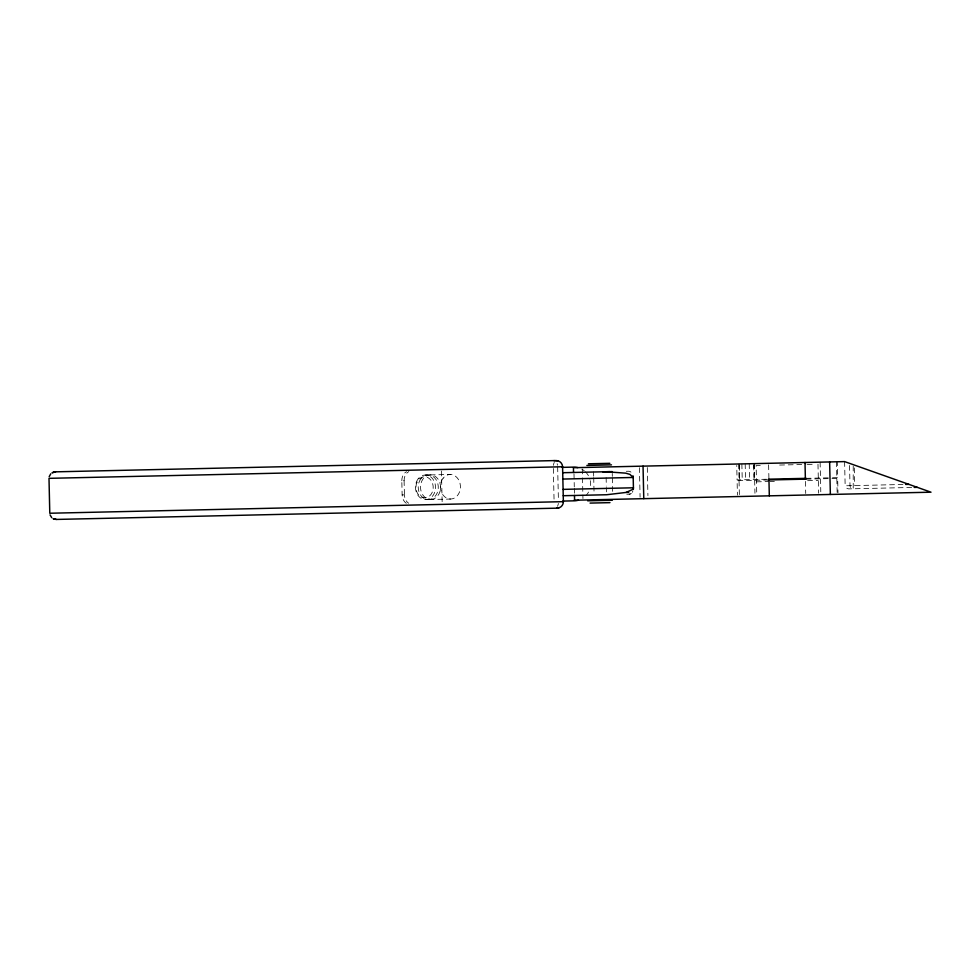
<?xml version="1.0" encoding="UTF-8"?>
<svg xmlns="http://www.w3.org/2000/svg" width="980" height="980" viewBox="0 0 980 980"><rect width="100%" height="100%" fill="white"/><g stroke="black" fill="none" stroke-linecap="round" stroke-linejoin="round"><path stroke-width="0.73" stroke-dasharray="4.9 3.68" d="M626.82 494.288L630.275 493.994M760.26 465.488L756.119 465.574L756.744 493.259M779.651 465.047L805.879 464.459M807.263 464.422L813.841 464.275M425.21 475.018L427.966 474.957M430.269 474.908L450.126 474.455M626.306 471.282L628.609 471.233A6.346 4.447 88.7 0 1 632.529 474.32M406.308 503.291A9.788 7.975 88.7 0 1 402.131 494.912L401.812 480.776L404.103 480.715A9.788 7.975 88.7 0 1 408.832 471.564M766.581 479.232L737.07 479.894L736.752 465.476M806.197 478.338L829.337 477.811M832.498 477.75L837.655 477.627L837.288 461.764M768.553 479.98L737.095 480.69L737.413 495.108M806.209 479.134L837.667 478.424L837.998 492.842M756.474 481.841L768.577 481.56M770.011 481.535L774.372 481.437M807.618 480.69L818.349 480.445M402.131 494.912L404.422 494.863A9.788 7.975 88.7 0 0 408.611 503.242M844.601 461.605L845.152 485.786L902.923 484.488M911.657 487.464L848.533 488.885L846.169 488.016L845.152 485.786M425.773 499.604L428.53 499.543M430.82 499.494A12.299 10.033 88.7 0 0 439.089 480.849A12.299 10.033 88.7 0 0 421.719 481.241A12.299 10.033 88.7 0 0 430.82 499.494L450.678 499.041M854.303 467.95L854.707 485.578M853.225 466.137L853.213 488.787A3.173 3.136 88.7 0 1 850.003 485.688L849.538 464.826M836.455 461.788L837.153 492.867M820.125 462.156L820.481 478.02M820.505 478.804L820.787 491.788M817.982 464.189L818.631 493.21M805.438 481.388L805.719 493.504M768.614 464.826L768.92 478.461M754.294 463.638L754.649 479.502M754.661 480.286L754.955 493.271M753.877 463.638L754.245 479.502M753.718 465.157L754.049 480.31M749.21 463.748L749.565 479.612M745.18 463.834L745.535 479.698M741.872 463.92L742.228 479.784M739.337 463.969L739.692 479.833M739.275 465.488L739.618 480.629M738.675 463.981L739.373 495.059M647.302 467.521L647.927 495.611M639.426 467.705L640.087 497.264M612.255 473.389L612.316 476.378M612.353 477.873L612.696 492.805M606.13 477.493L606.314 486.117M606.351 487.55L606.449 491.862M593.586 471.699L593.684 476.133M593.721 477.603L594.076 493.871M582.292 468.991L582.451 476.378M582.488 477.86L582.953 498.551M573.998 473.891L574.28 486.84M574.317 488.273L574.452 494.018M557.657 466.872L558.416 500.253M553.345 468.489L554.068 500.351M441.453 471.013L442.164 502.875M404.103 480.715L404.422 494.863M588.539 492.07A16.856 16.856 0 0 1 585.942 495.623M581.851 469.187A16.856 16.856 0 0 1 584.301 470.817M585.403 471.784A16.856 16.856 0 0 1 589.936 479.245M590.279 480.666A16.856 16.856 0 0 1 590.132 487.966M401.812 480.776A9.788 7.975 88.7 0 1 406.529 471.625M558.355 503.426A6.346 3.638 88.7 0 1 557.485 506.28M632.896 490.968A6.346 4.447 88.7 0 1 632.223 492.303M631.328 493.332A6.346 4.447 88.7 0 1 629.123 494.226M553.394 465.329A6.346 3.675 88.7 0 1 554.288 462.462M557.106 463.712A6.346 3.638 88.7 0 1 557.498 465.231M418.203 478.779A12.299 10.033 88.7 0 0 423.164 499.249A12.299 10.033 88.7 0 0 435.108 483.912A12.299 10.033 88.7 0 0 418.203 478.779M420.959 478.718A12.299 10.033 88.7 0 0 425.92 499.188A12.299 10.033 88.7 0 0 437.864 483.851A12.299 10.033 88.7 0 0 420.959 478.718M416.99 482.209A10.572 8.624 88.7 0 0 424.818 497.901A10.572 8.624 88.7 0 0 431.923 481.878A10.572 8.624 88.7 0 0 416.99 482.209M443.119 478.216A12.299 10.033 88.7 0 0 448.08 498.685A12.299 10.033 88.7 0 0 460.012 483.348A12.299 10.033 88.7 0 0 443.119 478.216"/><path stroke-width="1.47" d="M49.184 476.684L50.764 473.805M555.893 460.784L557.743 460.735M53.569 472.103L55.578 471.833L52.063 472.764L55.199 471.846L556.089 460.563A6.346 6.346 0 0 1 562.581 466.762L563.365 501.662A6.346 6.346 0 0 1 557.167 508.155L56.264 519.437L53.092 518.665L56.276 519.437M558.135 507.91L556.959 507.946M563.231 495.721L606.62 494.741L626.122 492.438L632.639 489.449L633.423 487.783L633.19 477.468A6.346 4.447 88.7 0 0 633.007 475.839M558.22 507.91L557.289 507.934M558.796 507.897L557.387 507.934M588.429 463.797L609.842 463.32M586.873 465.427L611.471 464.863M562.581 466.762L49 478.338L49.784 513.238L563.365 501.662M562.067 467.374L573.374 467.117A16.856 16.856 0 0 1 577.747 467.595M562.716 472.715L609.817 471.649M562.851 479.061L633.19 477.468L629.895 474.369L625.693 473.156L606.106 471.735M768.528 479.183L806.197 478.338M768.087 479.992L806.209 479.134M563.084 489.375L633.423 487.783A6.346 4.447 88.7 0 1 633.313 489.437M905.643 484.426L908.827 484.353M626.122 492.438L628.731 492.377M914.193 487.415L917.243 487.342M574.17 500.229L931 492.193L844.601 461.605L573.435 467.705L573.545 472.47M562.826 501.086L574.133 500.829A16.856 16.856 0 0 0 578.482 500.155M587.669 500.805L612.267 500.253M590.07 503.095L609.964 502.642M602.688 471.809L612.218 471.601M51.744 517.685L50.041 514.868M829.631 461.935L830.366 494.459M805.009 462.487L805.389 479.147M768.945 479.171L769.312 495.831M643.039 466.137L643.774 498.661M574.476 495.464L574.586 500.216M553.871 460.612A6.346 3.638 88.7 0 1 554.827 460.808M557.951 507.922L558.037 507.922"/></g></svg>
